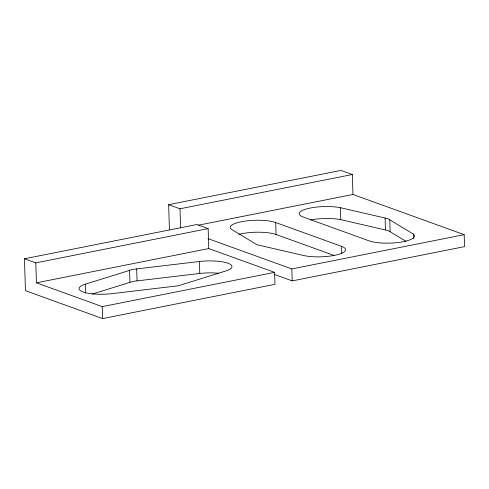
<?xml version="1.0" encoding="UTF-8"?>
<svg xmlns="http://www.w3.org/2000/svg" width="489" height="489" viewBox="0 0 489 489"><rect width="100%" height="100%" fill="white"/><g stroke="black" fill="none" stroke-linecap="round" stroke-linejoin="round"><path stroke-width="0.73" d="M85.3 284.176L132.812 269.384L199.414 261.493A24.774 6.369 -1.8 0 1 227.892 263.198A24.774 6.369 -1.8 0 1 225.716 271.004L178.204 285.796L111.608 293.687A24.774 6.369 -1.8 0 1 83.124 291.982A24.774 6.369 -1.8 0 1 85.3 284.176L85.581 293.149M92.201 294.085L133.185 281.352L199.787 273.455A24.774 6.369 -1.8 0 1 218.693 273.253M169.426 229.751L168.638 204.677L340.986 170.416L352.337 174.518L352.96 194.457L464.171 234.665L464.55 246.627L292.202 280.894L274.286 274.415M168.638 204.677L179.989 208.785L352.337 174.518M24.45 258.779L196.798 224.518L208.143 228.62L208.772 248.559L274.592 272.355L274.971 284.323L102.623 318.584L25.452 290.686L24.45 258.779L35.801 262.886L208.143 228.62M198.595 225.148L352.96 194.457M35.801 262.886L36.424 282.825L208.772 248.559M36.424 282.825L102.244 306.621L274.592 272.355M207.88 238.583L291.829 268.932L464.171 234.665M413.272 234.042A24.774 6.369 -1.8 0 1 400.577 242.159A24.774 6.369 -1.8 0 1 369.091 240.851L303.272 217.055A24.774 6.369 -1.8 0 1 307.752 208.601A24.774 6.369 -1.8 0 1 340.405 207.697L387.887 218.675L413.272 234.042L413.413 238.528M310.711 219.983A24.774 6.369 -1.8 0 1 340.784 219.659L388.26 230.637L406.029 241.328M341.518 246.334A24.774 6.369 -1.8 0 1 337.037 254.787A24.774 6.369 -1.8 0 1 304.384 255.692L256.902 244.714L231.511 229.347A24.774 6.369 -1.8 0 1 244.213 221.23A24.774 6.369 -1.8 0 1 275.698 222.538L341.518 246.334L341.75 253.809M238.84 234.359A24.774 6.369 -1.8 0 1 276.071 234.5L334.024 255.454M389.764 219.616L390.143 231.578M385.069 217.917L385.442 229.879M340.405 207.697L340.784 219.659M291.829 268.932L292.202 280.894M275.698 222.538L276.071 234.5M199.414 261.493L199.787 273.455M179.989 208.785L180.588 227.984M136.688 268.785L137.067 280.753M129.554 270.209L129.927 282.171M102.244 306.621L102.623 318.584"/></g></svg>
